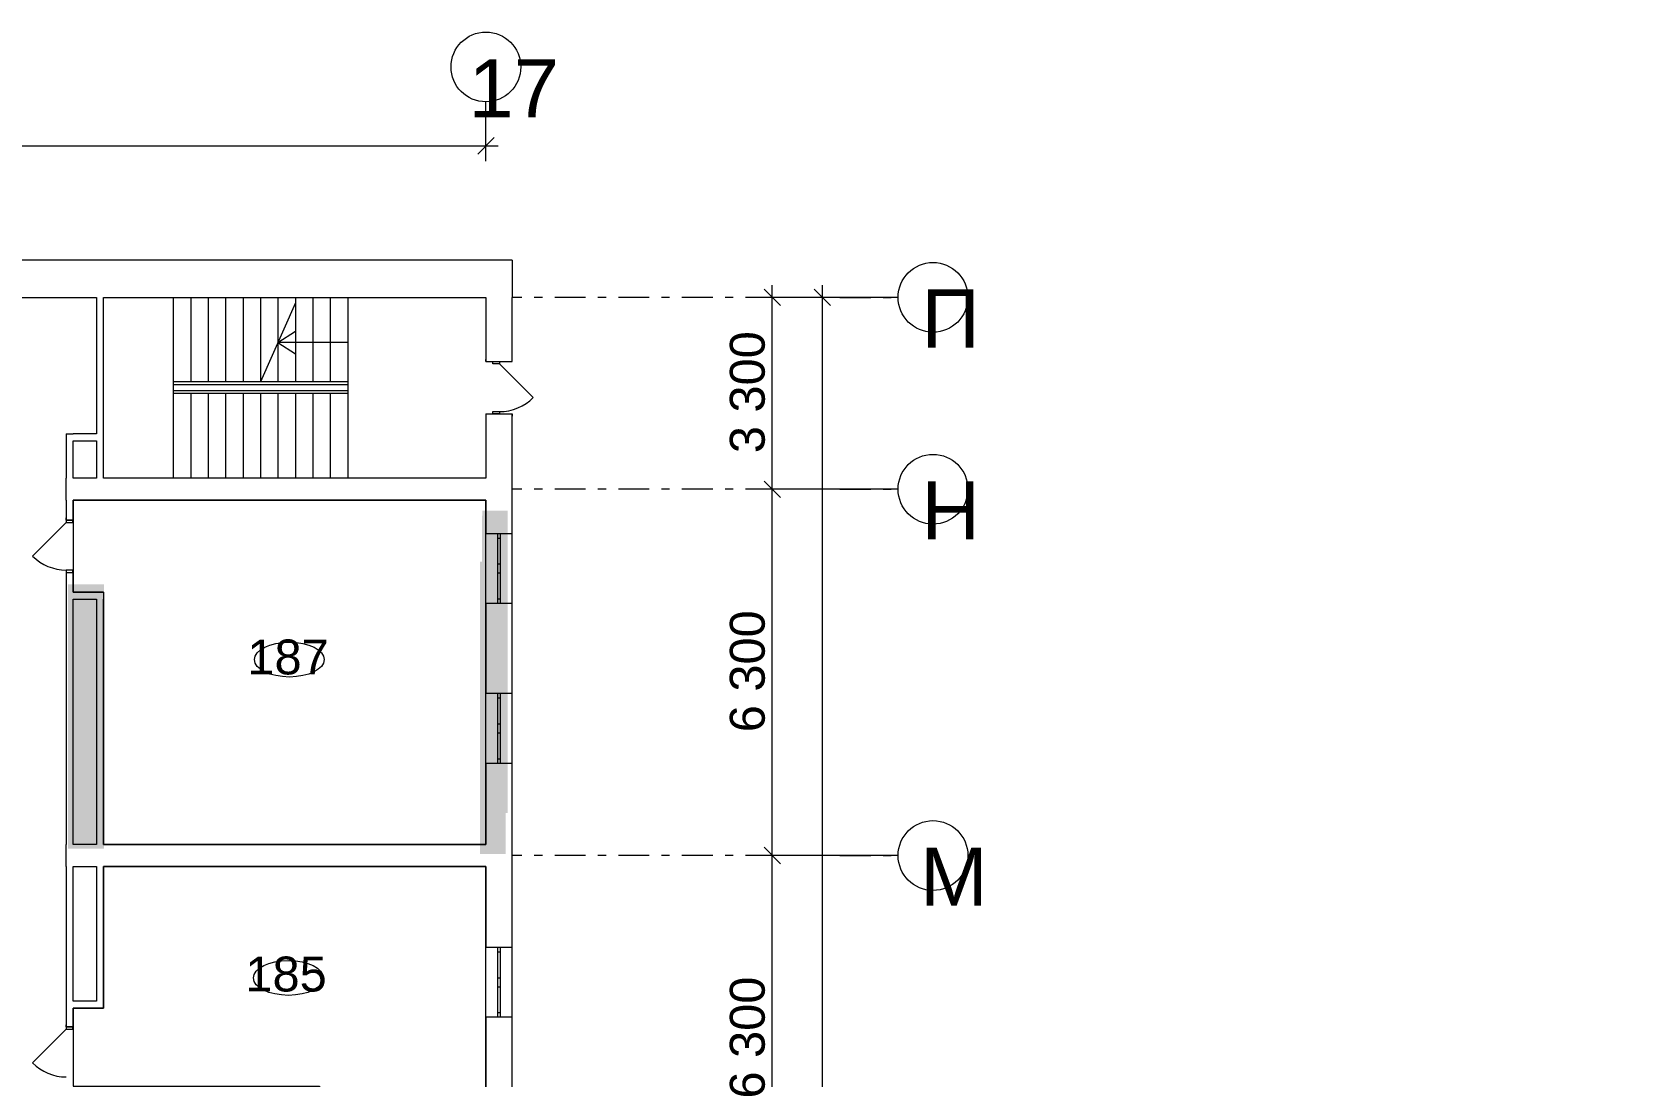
# Model space of a CAD drawing. Header units: millimetres. Extents: x 69565 to 169164, y 19942 to 91237.
# Drawn here: x 139983 to 167543, y 73266 to 91237 of the extents above; entities that cross this region are included whole.
import ezdxf

# ---------------------------------------------------------------- set-up
doc = ezdxf.new("R2010")
doc.units = ezdxf.units.MM
doc.header["$MEASUREMENT"] = 0
doc.linetypes.add('Штрих-Штриховая', pattern=[1093.611073, 529.166651, -211.666656, 141.111112, -211.666656])
for name, color, linetype in [('AI_WALLS', 9, 'Continuous'), ('AI_WINDOWS', 5, 'Continuous'), ('Новый_Новый_0', 7, 'Continuous')]:
    doc.layers.add(name, color=color, linetype=linetype)
for name, color, linetype, lineweight in [('Новый_Новый_0_Ном._пера__255_Ном._пера__255', 255, 'Continuous', 18), ('Новый_Новый_0_Ном._пера__7', 7, 'Continuous', 18), ('Новый_Новый_0_Ном._пера__7_Ном._пера__7', 7, 'Continuous', 18)]:
    doc.layers.add(name, color=color, linetype=linetype, lineweight=lineweight)
doc.styles.add('СГЕНЕРИР_СТИЛЬ_1', font='Arial.ttf')
doc.dimstyles.new('СГЕНЕРИР_СТИЛЬ__1', dxfattribs={"dimtxt": 600, "dimasz": 267.501, "dimexe": 1.25, "dimexo": 0.625, "dimgap": 0, "dimtad": 1, "dimdec": 0, "dimtxsty": 'СГЕНЕРИР_СТИЛЬ_1', "dimblk": 'ARROWHEAD_6', "dimblk1": 'ARROWHEAD_6', "dimblk2": 'ARROWHEAD_6', "dimcen": 2.5, "dimclrd": 7, "dimclre": 7, "dimclrt": 7, "dimazin": 3, "dimtfac": 1, "dimtmove": 0, "dimatfit": 3})
doc.dimstyles.new('СГЕНЕРИР_СТИЛЬ__2', dxfattribs={"dimtxt": 600, "dimasz": 267.501, "dimexe": 1.25, "dimexo": 0.625, "dimgap": 0, "dimtad": 1, "dimdec": 0, "dimtxsty": 'СГЕНЕРИР_СТИЛЬ_1', "dimblk": 'ARROWHEAD_6', "dimblk1": 'ARROWHEAD_6', "dimblk2": 'ARROWHEAD_6', "dimcen": 2.5, "dimclrd": 7, "dimclre": 7, "dimclrt": 7, "dimazin": 3, "dimtfac": 1, "dimtmove": 0, "dimatfit": 3})

# ---------------------------------------------------------------- blocks, each defined once
blk = doc.blocks.new('*D33')
at = {"layer": 'Новый_Новый_0_Ном._пера__7', "color": 7, "linetype": 'Continuous', "lineweight": 18}
for p, q in [((152569, 77215), (152850, 76933)), ((154874, 77074), (152445, 77074)), ((152709, 70774), (152709, 77074)), ((152569, 70915), (152850, 70633)), ((154874, 70774), (152445, 70774))]:
    blk.add_line(p, q, dxfattribs=at)
at = {"layer": 'Новый_Новый_0_Ном._пера__7', "color": 7, "lineweight": 18, "insert": (152589, 72894), "char_height": 600, "attachment_point": 7, "rotation": 90, "style": 'СГЕНЕРИР_СТИЛЬ_1'}
blk.add_mtext('\\A1;{\\pql;\\fArial|b0|i0|c0|p0;\\W1.000000;6\xa0300}', dxfattribs=at)
blk = doc.blocks.new('ARROWHEAD_6')
at = {"color": 0, "linetype": 'Continuous', "lineweight": 0}
for p, q in [((0, 0), (-1, 0)), ((-0.5, -0.5), (0.5, 0.5))]:
    blk.add_line(p, q, dxfattribs=at)
blk = doc.blocks.new('*D34')
at = {"layer": 'Новый_Новый_0_Ном._пера__7', "color": 7, "linetype": 'Continuous', "lineweight": 18}
for p, q in [((152569, 83515), (152850, 83233)), ((154874, 83374), (152445, 83374)), ((152709, 77074), (152709, 83374)), ((152569, 77215), (152850, 76933)), ((154874, 77074), (152445, 77074))]:
    blk.add_line(p, q, dxfattribs=at)
at = {"layer": 'Новый_Новый_0_Ном._пера__7', "color": 7, "lineweight": 18, "insert": (152589, 79194), "char_height": 600, "attachment_point": 7, "rotation": 90, "style": 'СГЕНЕРИР_СТИЛЬ_1'}
blk.add_mtext('\\A1;{\\pql;\\fArial|b0|i0|c0|p0;\\W1.000000;6\xa0300}', dxfattribs=at)
blk = doc.blocks.new('*D35')
at = {"layer": 'Новый_Новый_0_Ном._пера__7', "color": 7, "linetype": 'Continuous', "lineweight": 18}
for p, q in [((152709, 86674), (152709, 86885)), ((154874, 86674), (152445, 86674)), ((152850, 86533), (152569, 86815)), ((152709, 83374), (152709, 86674)), ((152569, 83515), (152850, 83233)), ((154874, 83374), (152445, 83374))]:
    blk.add_line(p, q, dxfattribs=at)
at = {"layer": 'Новый_Новый_0_Ном._пера__7', "color": 7, "lineweight": 18, "insert": (152589, 83994), "char_height": 600, "attachment_point": 7, "rotation": 90, "style": 'СГЕНЕРИР_СТИЛЬ_1'}
blk.add_mtext('\\A1;{\\pql;\\fArial|b0|i0|c0|p0;\\W1.000000;3\xa0300}', dxfattribs=at)
blk = doc.blocks.new('*D36')
at = {"layer": 'Новый_Новый_0_Ном._пера__7', "color": 7, "linetype": 'Continuous', "lineweight": 18}
for p, q in [((153571, 86674), (153571, 86885)), ((154874, 86674), (153307, 86674)), ((153712, 86533), (153430, 86815)), ((153571, 56074), (153571, 86674)), ((167543, 56074), (153307, 56074)), ((153430, 56215), (153712, 55933)), ((153571, 55863), (153571, 56074))]:
    blk.add_line(p, q, dxfattribs=at)
at = {"layer": 'Новый_Новый_0_Ном._пера__7', "color": 7, "lineweight": 18, "insert": (153451, 70115), "char_height": 600, "attachment_point": 7, "rotation": 90, "style": 'СГЕНЕРИР_СТИЛЬ_1'}
blk.add_mtext('\\A1;{\\pql;\\fArial|b0|i0|c0|p0;\\W1.000000;30\xa0600}', dxfattribs=at)
blk = doc.blocks.new('*D37')
at = {"layer": 'Новый_Новый_0_Ном._пера__7', "color": 7, "linetype": 'Continuous', "lineweight": 18}
for p, q in [((124786, 89016), (124786, 90036)), ((147786, 89016), (147786, 90036)), ((124927, 89421), (124646, 89139)), ((147646, 89139), (147927, 89421)), ((124575, 89280), (124786, 89280)), ((124786, 89280), (147786, 89280)), ((147786, 89280), (147998, 89280))]:
    blk.add_line(p, q, dxfattribs=at)
at = {"layer": 'Новый_Новый_0_Ном._пера__7', "color": 7, "lineweight": 18, "insert": (135028, 89400), "char_height": 600, "attachment_point": 7, "style": 'СГЕНЕРИР_СТИЛЬ_1'}
blk.add_mtext('\\A1;{\\pql;\\fArial|b0|i0|c0|p0;\\W1.000000;23\xa0000}', dxfattribs=at)

msp = doc.modelspace()

# ---------------------------------------------------------------- hatches: boundary and pattern name
at = {"layer": 'AI_WALLS'}
h = msp.add_hatch(color=9, dxfattribs=at)
h.dxf.hatch_style = 1
h.paths.add_polyline_path([(147723.3, 83003.2), (148159.2, 83003.2), (148159.2, 81283.1), (147723.3, 81283.1)])
h = msp.add_hatch(color=9, dxfattribs=at)
h.dxf.hatch_style = 1
h.paths.add_polyline_path([(140598.2, 81738), (141221.9, 81738), (141221.9, 77191.3), (140598.2, 77191.3)])
at = {"layer": 'AI_WINDOWS'}
h = msp.add_hatch(color=5, dxfattribs=at)
h.dxf.hatch_style = 1
h.paths.add_polyline_path([(147718.6, 82919.5), (148158.4, 82919.5), (148158.4, 77807.4), (147718.6, 77807.4)])
h = msp.add_hatch(color=5, dxfattribs=at)
h.dxf.hatch_style = 1
h.paths.add_polyline_path([(147682.7, 82127.1), (148128.4, 82127.1), (148128.4, 77102.4), (147682.7, 77102.4)])

# ---------------------------------------------------------------- linework, layer by layer
at = {"layer": 'Новый_Новый_0_Ном._пера__255_Ном._пера__255', "color": 255, "linetype": 'Continuous', "lineweight": 18, "flags": 128}
for points in [[(147786.3, 77263.8), (147786.3, 83183.8), (140690.2, 83183.8), (140690.2, 81603.2), (141210.2, 81603.2), (141210.2, 77263.8)], [(147786.3, 70963.8), (147786.3, 76883.8), (141210.2, 76883.8), (141210.2, 74448), (140690.2, 74448), (140690.2, 73105.6), (144925.3, 73105.6), (144925.3, 70963.8)]]:
    msp.add_lwpolyline(points, close=True, dxfattribs=at)
at = {"layer": 'Новый_Новый_0_Ном._пера__7_Ном._пера__7', "color": 7, "linetype": 'Штрих-Штриховая', "lineweight": 18}
for p, q in [((147786.3, 89036.6), (147786.3, 90036.6)), ((147786.3, 89036.6), (147786.3, 90036.6)), ((147786.3, 89036.6), (147786.3, 90036.6)), ((147786.3, 89036.6), (147786.3, 90036.6)), ((147786.3, 89036.6), (147786.3, 90036.6)), ((147786.3, 89036.6), (147786.3, 90036.6)), ((153873.7, 86673.8), (148236.3, 86673.8)), ((153873.7, 86673.8), (148236.3, 86673.8)), ((153873.7, 86673.8), (148236.3, 86673.8)), ((153873.7, 86673.8), (148236.3, 86673.8)), ((153873.7, 86673.8), (148236.3, 86673.8)), ((153873.7, 86673.8), (148236.3, 86673.8)), ((153873.7, 86673.8), (154873.7, 86673.8)), ((153873.7, 86673.8), (154873.7, 86673.8)), ((153873.7, 86673.8), (154873.7, 86673.8)), ((153873.7, 86673.8), (154873.7, 86673.8)), ((153873.7, 86673.8), (154873.7, 86673.8)), ((153873.7, 86673.8), (154873.7, 86673.8)), ((153873.7, 83373.8), (148236.3, 83373.8)), ((153873.7, 83373.8), (148236.3, 83373.8)), ((153873.7, 83373.8), (148236.3, 83373.8)), ((153873.7, 83373.8), (148236.3, 83373.8)), ((153873.7, 83373.8), (148236.3, 83373.8)), ((153873.7, 83373.8), (148236.3, 83373.8)), ((153873.7, 83373.8), (154873.7, 83373.8)), ((153873.7, 83373.8), (154873.7, 83373.8)), ((153873.7, 83373.8), (154873.7, 83373.8)), ((153873.7, 83373.8), (154873.7, 83373.8)), ((153873.7, 83373.8), (154873.7, 83373.8)), ((153873.7, 83373.8), (154873.7, 83373.8)), ((153873.7, 77073.8), (148236.3, 77073.8)), ((153873.7, 77073.8), (148236.3, 77073.8)), ((153873.7, 77073.8), (148236.3, 77073.8)), ((153873.7, 77073.8), (148236.3, 77073.8)), ((153873.7, 77073.8), (148236.3, 77073.8)), ((153873.7, 77073.8), (148236.3, 77073.8)), ((153873.7, 77073.8), (154873.7, 77073.8)), ((153873.7, 77073.8), (154873.7, 77073.8)), ((153873.7, 77073.8), (154873.7, 77073.8)), ((153873.7, 77073.8), (154873.7, 77073.8)), ((153873.7, 77073.8), (154873.7, 77073.8)), ((153873.7, 77073.8), (154873.7, 77073.8))]:
    msp.add_line(p, q, dxfattribs=at)
at = {"layer": 'Новый_Новый_0_Ном._пера__7_Ном._пера__7', "color": 7, "linetype": 'Continuous', "lineweight": 18}
for p, q in [((142410.2, 86673.8), (142410.2, 83563.8)), ((142710.2, 86673.8), (142710.2, 85218.8)), ((142710.2, 86578.8), (142710.2, 85218.8)), ((143010.2, 86673.8), (143010.2, 85218.8)), ((143010.2, 86578.8), (143010.2, 85218.8)), ((143310.2, 86673.8), (143310.2, 85218.8)), ((143610.2, 86673.8), (143610.2, 85218.8)), ((143610.2, 86578.8), (143610.2, 85218.8)), ((143910.2, 86673.8), (143910.2, 85218.8)), ((144510.2, 86578.8), (143910.2, 85218.8)), ((144210.2, 86673.8), (144210.2, 85218.8)), ((144510.2, 86673.8), (144510.2, 85218.8)), ((144810.2, 86673.8), (144810.2, 85218.8)), ((144810.2, 86578.8), (144810.2, 85218.8)), ((145110.2, 86673.8), (145110.2, 85218.8)), ((145410.2, 86673.8), (145410.2, 83563.8)), ((144210.2, 85898.8), (144510.2, 86094.4)), ((145410.2, 85898.8), (144210.2, 85898.8)), ((144210.2, 85898.8), (144510.2, 85703.3)), ((147786.3, 85568.8), (147786.3, 85605.8)), ((147786.3, 85568.8), (147786.3, 85605.8)), ((147786.3, 85568.8), (147786.3, 85605.8)), ((147786.3, 85568.8), (147906.3, 85568.8)), ((147786.3, 85568.8), (147906.3, 85568.8)), ((147786.3, 85568.8), (147906.3, 85568.8)), ((147786.3, 85568.8), (147906.3, 85568.8)), ((147786.3, 85568.8), (147906.3, 85568.8)), ((147906.3, 85568.8), (148021.3, 85568.8)), ((147906.3, 85528.8), (147906.3, 85568.8)), ((147906.3, 85568.8), (148021.3, 85568.8)), ((147906.3, 85568.8), (148021.3, 85568.8)), ((147906.3, 85568.8), (148021.3, 85568.8)), ((148021.3, 85528.8), (147906.3, 85528.8)), ((148021.3, 85568.8), (148236.3, 85568.8)), ((148021.3, 85568.8), (148021.3, 85528.8)), ((148021.3, 85568.8), (148236.3, 85568.8)), ((148021.3, 85568.8), (148236.3, 85568.8)), ((148021.3, 85528.8), (148601.1, 84949)), ((148236.3, 85568.8), (148236.3, 85605.8)), ((148236.3, 85568.8), (148236.3, 85605.8)), ((148236.3, 85568.8), (148236.3, 85605.8)), ((145410.2, 85218.8), (142410.2, 85218.8)), ((145410.2, 85168.8), (142410.2, 85168.8)), ((145410.2, 85068.8), (142410.2, 85068.8)), ((145410.2, 85018.8), (142410.2, 85018.8)), ((142710.2, 85018.8), (142710.2, 83658.8)), ((142710.2, 85018.8), (142710.2, 83563.8)), ((143010.2, 85018.8), (143010.2, 83658.8)), ((143010.2, 85018.8), (143010.2, 83563.8)), ((143310.2, 85018.8), (143310.2, 83563.8)), ((143610.2, 85018.8), (143610.2, 83658.8)), ((143610.2, 85018.8), (143610.2, 83563.8)), ((143910.2, 85018.8), (143910.2, 83563.8)), ((144210.2, 85018.8), (144210.2, 83563.8)), ((144510.2, 85018.8), (144510.2, 83563.8)), ((144810.2, 85018.8), (144810.2, 83658.8)), ((144810.2, 85018.8), (144810.2, 83563.8)), ((145110.2, 85018.8), (145110.2, 83563.8)), ((147786.3, 84668.8), (147786.3, 84631.8)), ((147786.3, 84668.8), (147906.3, 84668.8)), ((147786.3, 84668.8), (147906.3, 84668.8)), ((147786.3, 84668.8), (147906.3, 84668.8)), ((147786.3, 84668.8), (147906.3, 84668.8)), ((147786.3, 84668.8), (147906.3, 84668.8)), ((147786.3, 84668.8), (147786.3, 84631.8)), ((147786.3, 84668.8), (147786.3, 84631.8)), ((147906.3, 84668.8), (147906.3, 84708.8)), ((147906.3, 84708.8), (148021.3, 84708.8)), ((147906.3, 84668.8), (148021.3, 84668.8)), ((148021.3, 84668.8), (147906.3, 84668.8)), ((147906.3, 84668.8), (148021.3, 84668.8)), ((147906.3, 84668.8), (148021.3, 84668.8)), ((148021.3, 84708.8), (148021.3, 84668.8)), ((148021.3, 84668.8), (148236.3, 84668.8)), ((148021.3, 84668.8), (148236.3, 84668.8)), ((148021.3, 84668.8), (148236.3, 84668.8)), ((148236.3, 84668.8), (148236.3, 84631.8)), ((148236.3, 84668.8), (148236.3, 84631.8)), ((148236.3, 84668.8), (148236.3, 84631.8)), ((140570.2, 83183.8), (140570.2, 83563.8)), ((140570.2, 83183.8), (140570.2, 83563.8)), ((140570.2, 82803.5), (139990.4, 82223.7)), ((140570.2, 82843.5), (140570.2, 82880.5)), ((140570.2, 82843.5), (140570.2, 82880.5)), ((140570.2, 82843.5), (140570.2, 82880.5)), ((140570.2, 82843.5), (140685.2, 82843.5)), ((140570.2, 82843.5), (140570.2, 82803.5)), ((140685.2, 82843.5), (140570.2, 82843.5)), ((140570.2, 82843.5), (140685.2, 82843.5)), ((140570.2, 82843.5), (140685.2, 82843.5)), ((140570.2, 82803.5), (140685.2, 82803.5)), ((140685.2, 82843.5), (140690.2, 82843.5)), ((140685.2, 82803.5), (140685.2, 82843.5)), ((140685.2, 82843.5), (140690.2, 82843.5)), ((140685.2, 82843.5), (140690.2, 82843.5)), ((140690.2, 82843.5), (140690.2, 82880.5)), ((140690.2, 82843.5), (140690.2, 82880.5)), ((140690.2, 82843.5), (140690.2, 82880.5)), ((147986.3, 82608.8), (147786.3, 82608.8)), ((147786.3, 81408.8), (147786.3, 82608.8)), ((147986.3, 82608.8), (147786.3, 82608.8)), ((148036.3, 82608.8), (147986.3, 82608.8)), ((147986.3, 82608.8), (147986.3, 82533.8)), ((148036.3, 82608.8), (147986.3, 82608.8)), ((148036.3, 82608.8), (147986.3, 82608.8)), ((147986.3, 82533.8), (148036.3, 82533.8)), ((147986.3, 82533.8), (147986.3, 82083.8)), ((148236.3, 82608.8), (148036.3, 82608.8)), ((148036.3, 82533.8), (148036.3, 82608.8)), ((148236.3, 82608.8), (148036.3, 82608.8)), ((148036.3, 82083.8), (148036.3, 82533.8)), ((148236.3, 81408.8), (148236.3, 82608.8)), ((140685.2, 81983.5), (140570.2, 81983.5)), ((140570.2, 81983.5), (140570.2, 81943.5)), ((140570.2, 81943.5), (140570.2, 81906.5)), ((140570.2, 81943.5), (140685.2, 81943.5)), ((140570.2, 81943.5), (140685.2, 81943.5)), ((140570.2, 81943.5), (140685.2, 81943.5)), ((140570.2, 81943.5), (140685.2, 81943.5)), ((140570.2, 81943.5), (140570.2, 81906.5)), ((140570.2, 81943.5), (140570.2, 81906.5)), ((140685.2, 81943.5), (140685.2, 81983.5)), ((140685.2, 81943.5), (140690.2, 81943.5)), ((140685.2, 81943.5), (140690.2, 81943.5)), ((140685.2, 81943.5), (140690.2, 81943.5)), ((140690.2, 81943.5), (140690.2, 81906.5)), ((140690.2, 81943.5), (140690.2, 81906.5)), ((140690.2, 81943.5), (140690.2, 81906.5)), ((148036.3, 82083.8), (147986.3, 82083.8)), ((147986.3, 82083.8), (147986.3, 82008.8)), ((147986.3, 82008.8), (147986.3, 81933.8)), ((147986.3, 81933.8), (148036.3, 81933.8)), ((147986.3, 81933.8), (147986.3, 81483.8)), ((148036.3, 82008.8), (148036.3, 82083.8)), ((148036.3, 81933.8), (148036.3, 82008.8)), ((148036.3, 81483.8), (148036.3, 81933.8)), ((147986.3, 81408.8), (147786.3, 81408.8)), ((147986.3, 81408.8), (147786.3, 81408.8)), ((148036.3, 81483.8), (147986.3, 81483.8)), ((147986.3, 81483.8), (147986.3, 81408.8)), ((148036.3, 81408.8), (147986.3, 81408.8)), ((148036.3, 81408.8), (147986.3, 81408.8)), ((148036.3, 81408.8), (147986.3, 81408.8)), ((148036.3, 81408.8), (148036.3, 81483.8)), ((148236.3, 81408.8), (148036.3, 81408.8)), ((148236.3, 81408.8), (148036.3, 81408.8)), ((147986.3, 79858.8), (147786.3, 79858.8)), ((147786.3, 78658.8), (147786.3, 79858.8)), ((147986.3, 79858.8), (147786.3, 79858.8)), ((148036.3, 79858.8), (147986.3, 79858.8)), ((147986.3, 79858.8), (147986.3, 79783.8)), ((148036.3, 79858.8), (147986.3, 79858.8)), ((148036.3, 79858.8), (147986.3, 79858.8)), ((147986.3, 79783.8), (148036.3, 79783.8)), ((147986.3, 79783.8), (147986.3, 79333.8)), ((148236.3, 79858.8), (148036.3, 79858.8)), ((148036.3, 79783.8), (148036.3, 79858.8)), ((148236.3, 79858.8), (148036.3, 79858.8)), ((148036.3, 79333.8), (148036.3, 79783.8)), ((148236.3, 78658.8), (148236.3, 79858.8)), ((148036.3, 79333.8), (147986.3, 79333.8)), ((147986.3, 79333.8), (147986.3, 79258.8)), ((147986.3, 79258.8), (147986.3, 79183.8)), ((147986.3, 79183.8), (148036.3, 79183.8)), ((147986.3, 79183.8), (147986.3, 78733.8)), ((148036.3, 79258.8), (148036.3, 79333.8)), ((148036.3, 79183.8), (148036.3, 79258.8)), ((148036.3, 78733.8), (148036.3, 79183.8)), ((147986.3, 78658.8), (147786.3, 78658.8)), ((147986.3, 78658.8), (147786.3, 78658.8)), ((148036.3, 78733.8), (147986.3, 78733.8)), ((147986.3, 78733.8), (147986.3, 78658.8)), ((148036.3, 78658.8), (147986.3, 78658.8)), ((148036.3, 78658.8), (147986.3, 78658.8)), ((148036.3, 78658.8), (147986.3, 78658.8)), ((148036.3, 78658.8), (148036.3, 78733.8)), ((148236.3, 78658.8), (148036.3, 78658.8)), ((148236.3, 78658.8), (148036.3, 78658.8)), ((140570.2, 76883.8), (140570.2, 77263.8)), ((140570.2, 76883.8), (140570.2, 77263.8)), ((147986.3, 75491), (147786.3, 75491)), ((147786.3, 74291), (147786.3, 75491)), ((147986.3, 75491), (147786.3, 75491)), ((148036.3, 75491), (147986.3, 75491)), ((147986.3, 75491), (147986.3, 75416)), ((148036.3, 75491), (147986.3, 75491)), ((148036.3, 75491), (147986.3, 75491)), ((147986.3, 75416), (148036.3, 75416)), ((147986.3, 75416), (147986.3, 74966)), ((148236.3, 75491), (148036.3, 75491)), ((148036.3, 75416), (148036.3, 75491)), ((148236.3, 75491), (148036.3, 75491)), ((148036.3, 74966), (148036.3, 75416)), ((148236.3, 74291), (148236.3, 75491)), ((148036.3, 74966), (147986.3, 74966)), ((147986.3, 74966), (147986.3, 74891)), ((148036.3, 74891), (148036.3, 74966)), ((147986.3, 74891), (147986.3, 74816)), ((147986.3, 74816), (148036.3, 74816)), ((147986.3, 74816), (147986.3, 74366)), ((148036.3, 74816), (148036.3, 74891)), ((148036.3, 74366), (148036.3, 74816)), ((140570.2, 74125.6), (140570.2, 74162.6)), ((140570.2, 74125.6), (140570.2, 74162.6)), ((140570.2, 74125.6), (140570.2, 74162.6)), ((140690.2, 74125.6), (140690.2, 74162.6)), ((140690.2, 74125.6), (140690.2, 74162.6)), ((140690.2, 74125.6), (140690.2, 74162.6)), ((147986.3, 74291), (147786.3, 74291)), ((147986.3, 74291), (147786.3, 74291)), ((148036.3, 74366), (147986.3, 74366)), ((147986.3, 74366), (147986.3, 74291)), ((148036.3, 74291), (147986.3, 74291)), ((148036.3, 74291), (147986.3, 74291)), ((148036.3, 74291), (147986.3, 74291)), ((148036.3, 74291), (148036.3, 74366)), ((148236.3, 74291), (148036.3, 74291)), ((148236.3, 74291), (148036.3, 74291)), ((140570.2, 74085.6), (139990.4, 73505.8)), ((140570.2, 74125.6), (140685.2, 74125.6)), ((140570.2, 74125.6), (140570.2, 74085.6)), ((140685.2, 74125.6), (140570.2, 74125.6)), ((140570.2, 74125.6), (140685.2, 74125.6)), ((140570.2, 74125.6), (140685.2, 74125.6)), ((140570.2, 74085.6), (140685.2, 74085.6)), ((140685.2, 74125.6), (140690.2, 74125.6)), ((140685.2, 74085.6), (140685.2, 74125.6)), ((140685.2, 74125.6), (140690.2, 74125.6)), ((140685.2, 74125.6), (140690.2, 74125.6))]:
    msp.add_line(p, q, dxfattribs=at)
for points in [[(148236.3, 87313.8), (136634.6, 87313.8)], [(148236.3, 87313.8), (148236.3, 86673.8)], [(138770.2, 86673.8), (141090.2, 86673.8)], [(141090.2, 86673.8), (141090.2, 84323.8)], [(141210.2, 86673.8), (147786.3, 86673.8)], [(141210.2, 83563.8), (141210.2, 86673.8)], [(147786.3, 86673.8), (147786.3, 85568.8)], [(148236.3, 85568.8), (148236.3, 86673.8)], [(147786.3, 84668.8), (147786.3, 83563.8)], [(148236.3, 82608.8), (148236.3, 84668.8)], [(140570.2, 84323.8), (140690.2, 84323.8)], [(140570.2, 84323.8), (140570.2, 83563.8)], [(141090.2, 84323.8), (140690.2, 84323.8)], [(140690.2, 83563.8), (140690.2, 84203.8)], [(140690.2, 84203.8), (141090.2, 84203.8)], [(141090.2, 84203.8), (141090.2, 83563.8)], [(141090.2, 83563.8), (140690.2, 83563.8)], [(147786.3, 83563.8), (141210.2, 83563.8)], [(140570.2, 83183.8), (140570.2, 82843.5)], [(140690.2, 83183.8), (147786.3, 83183.8)], [(140690.2, 82843.5), (140690.2, 83183.8)], [(147786.3, 83183.8), (147786.3, 82608.8)], [(140570.2, 81943.5), (140570.2, 77263.8)], [(140690.2, 81603.2), (140690.2, 81943.5)], [(141210.2, 81603.2), (140690.2, 81603.2)], [(141210.2, 81603.2), (141210.2, 81483.2)], [(140690.2, 81483.2), (141090.2, 81483.2)], [(140690.2, 77263.8), (140690.2, 81483.2)], [(141090.2, 81483.2), (141090.2, 77263.8)], [(141210.2, 77263.8), (141210.2, 81483.2)], [(147786.3, 81408.8), (147786.3, 79858.8)], [(148236.3, 79858.8), (148236.3, 81408.8)], [(147786.3, 78658.8), (147786.3, 77263.8)], [(148236.3, 75491), (148236.3, 78658.8)], [(141090.2, 77263.8), (140690.2, 77263.8)], [(147786.3, 77263.8), (141210.2, 77263.8)], [(140570.2, 76883.8), (140570.2, 74125.6)], [(140690.2, 76883.8), (141090.2, 76883.8)], [(140690.2, 74568), (140690.2, 76883.8)], [(141090.2, 76883.8), (141090.2, 74568)], [(141210.2, 76883.8), (147786.3, 76883.8)], [(141210.2, 74568), (141210.2, 76883.8)], [(147786.3, 76883.8), (147786.3, 75491)], [(141090.2, 74568), (140690.2, 74568)], [(140690.2, 74448), (141210.2, 74448)], [(140690.2, 74125.6), (140690.2, 74448)], [(141210.2, 74448), (141210.2, 74568)], [(147786.3, 74291), (147786.3, 72748.8)], [(148236.3, 72748.8), (148236.3, 74291)]]:
    msp.add_lwpolyline(points, dxfattribs=at)
for centre in [(147786.3, 90636.6), (147786.3, 90636.6), (147786.3, 90636.6), (147786.3, 90636.6), (147786.3, 90636.6), (147786.3, 90636.6), (155473.7, 86673.8), (155473.7, 86673.8), (155473.7, 86673.8), (155473.7, 86673.8), (155473.7, 86673.8), (155473.7, 86673.8), (155473.7, 83373.8), (155473.7, 83373.8), (155473.7, 83373.8), (155473.7, 83373.8), (155473.7, 83373.8), (155473.7, 83373.8), (155473.7, 77073.8), (155473.7, 77073.8), (155473.7, 77073.8), (155473.7, 77073.8), (155473.7, 77073.8), (155473.7, 77073.8)]:
    msp.add_circle(centre, 600, dxfattribs=at)
for centre, start, end in [((148021.3, 85528.8), 270, 315), ((140570.2, 82803.5), 225, 270), ((140570.2, 74085.6), 225, 270)]:
    msp.add_arc(centre, 820, start, end, dxfattribs=at)
for centre in [(144407.3, 80444), (144391.3, 74969.2)]:
    msp.add_ellipse(centre, major_axis=(600, 0), ratio=0.5, dxfattribs=at)

# ---------------------------------------------------------------- texts
at = {"layer": 'Новый_Новый_0_Ном._пера__7_Ном._пера__7', "color": 7, "linetype": 'Continuous', "lineweight": 18, "style": 'СГЕНЕРИР_СТИЛЬ_1'}
for s, insert, char_height, attachment_point in [('\\A1;{\\pql;\\pt0;\\fArial|b0|i0|c0|p0;\\W1.000000;17}', (147488.1, 90769.6), 1000, 1), ('\\A1;{\\pql;\\pt0;\\fArial|b0|i0|c0|p0;\\W1.000000;17}', (147488.1, 90769.6), 1000, 1), ('\\A1;{\\pql;\\pt0;\\fArial|b0|i0|c0|p0;\\W1.000000;17}', (147488.1, 90769.6), 1000, 1), ('\\A1;{\\pql;\\pt0;\\fArial|b0|i0|c0|p0;\\W1.000000;17}', (147488.1, 90769.6), 1000, 1), ('\\A1;{\\pql;\\pt0;\\fArial|b0|i0|c0|p0;\\W1.000000;17}', (147488.1, 90769.6), 1000, 1), ('\\A1;{\\pql;\\pt0;\\fArial|b0|i0|c0|p0;\\W1.000000;17}', (147488.1, 90769.6), 1000, 1), ('\\A1;{\\pql;\\pt0;\\fArial|b0|i0|c0|p0;\\W1.000000;П}', (155274.9, 86809.6), 1000, 1), ('\\A1;{\\pql;\\pt0;\\fArial|b0|i0|c0|p0;\\W1.000000;П}', (155274.9, 86809.6), 1000, 1), ('\\A1;{\\pql;\\pt0;\\fArial|b0|i0|c0|p0;\\W1.000000;П}', (155274.9, 86809.6), 1000, 1), ('\\A1;{\\pql;\\pt0;\\fArial|b0|i0|c0|p0;\\W1.000000;П}', (155274.9, 86809.6), 1000, 1), ('\\A1;{\\pql;\\pt0;\\fArial|b0|i0|c0|p0;\\W1.000000;П}', (155274.9, 86809.6), 1000, 1), ('\\A1;{\\pql;\\pt0;\\fArial|b0|i0|c0|p0;\\W1.000000;П}', (155274.9, 86809.6), 1000, 1), ('\\A1;{\\pql;\\pt0;\\fArial|b0|i0|c0|p0;\\W1.000000;Н}', (155274.9, 83509.6), 1000, 1), ('\\A1;{\\pql;\\pt0;\\fArial|b0|i0|c0|p0;\\W1.000000;Н}', (155274.9, 83509.6), 1000, 1), ('\\A1;{\\pql;\\pt0;\\fArial|b0|i0|c0|p0;\\W1.000000;Н}', (155274.9, 83509.6), 1000, 1), ('\\A1;{\\pql;\\pt0;\\fArial|b0|i0|c0|p0;\\W1.000000;Н}', (155274.9, 83509.6), 1000, 1), ('\\A1;{\\pql;\\pt0;\\fArial|b0|i0|c0|p0;\\W1.000000;Н}', (155274.9, 83509.6), 1000, 1), ('\\A1;{\\pql;\\pt0;\\fArial|b0|i0|c0|p0;\\W1.000000;Н}', (155274.9, 83509.6), 1000, 1), ('\\A1;{\\pqc;\\fArial|b0|i0|c0|p0;\\W1.000000;187}', (144384.8, 80484.6), 600, 5), ('\\A1;{\\pql;\\pt0;\\fArial|b0|i0|c0|p0;\\W1.000000;М}', (155250.7, 77209.6), 1000, 1), ('\\A1;{\\pql;\\pt0;\\fArial|b0|i0|c0|p0;\\W1.000000;М}', (155250.7, 77209.6), 1000, 1), ('\\A1;{\\pql;\\pt0;\\fArial|b0|i0|c0|p0;\\W1.000000;М}', (155250.7, 77209.6), 1000, 1), ('\\A1;{\\pql;\\pt0;\\fArial|b0|i0|c0|p0;\\W1.000000;М}', (155250.7, 77209.6), 1000, 1), ('\\A1;{\\pql;\\pt0;\\fArial|b0|i0|c0|p0;\\W1.000000;М}', (155250.7, 77209.6), 1000, 1), ('\\A1;{\\pql;\\pt0;\\fArial|b0|i0|c0|p0;\\W1.000000;М}', (155250.7, 77209.6), 1000, 1), ('\\A1;{\\pqc;\\fArial|b0|i0|c0|p0;\\W1.000000;185}', (144350.6, 75031.4), 600, 5)]:
    msp.add_mtext(s, dxfattribs=dict(at, insert=insert, char_height=char_height, attachment_point=attachment_point))

# ---------------------------------------------------------------- dimensions: what is measured, and where the dimension line sits
at = {"layer": 'Новый_Новый_0', "color": 7, "linetype": 'Continuous', "lineweight": 18}
dim = msp.add_linear_dim(base=(147786.3, 89280.2), p1=(124786.3, 90036.6), p2=(147786.3, 90036.6), dimstyle='СГЕНЕРИР_СТИЛЬ__1', dxfattribs=at)
dim.commit()
dim.dimension.update_dxf_attribs({"geometry": '*D37', "text_midpoint": (136323.1, 89700.2), "dimtype": 160})
for base, p1, p2, picture, middle in [((152709.3, 86673.8), (154873.7, 83373.8), (154873.7, 86673.8), '*D35', (152289.3, 85053.9)), ((153571.2, 86673.8), (167543.4, 56073.8), (154873.7, 86673.8), '*D36', (153151.2, 71410.6)), ((152709.3, 83373.8), (154873.7, 77073.8), (154873.7, 83373.8), '*D34', (152289.3, 80253.9)), ((152709.3, 77073.8), (154873.7, 70773.8), (154873.7, 77073.8), '*D33', (152289.3, 73953.9))]:
    dim = msp.add_linear_dim(base=base, p1=p1, p2=p2, angle=90, dimstyle='СГЕНЕРИР_СТИЛЬ__2', dxfattribs=at)
    dim.commit()
    dim.dimension.update_dxf_attribs({"geometry": picture, "text_midpoint": middle, "dimtype": 160, "text_rotation": 90})

doc.saveas('drawing.dxf')
